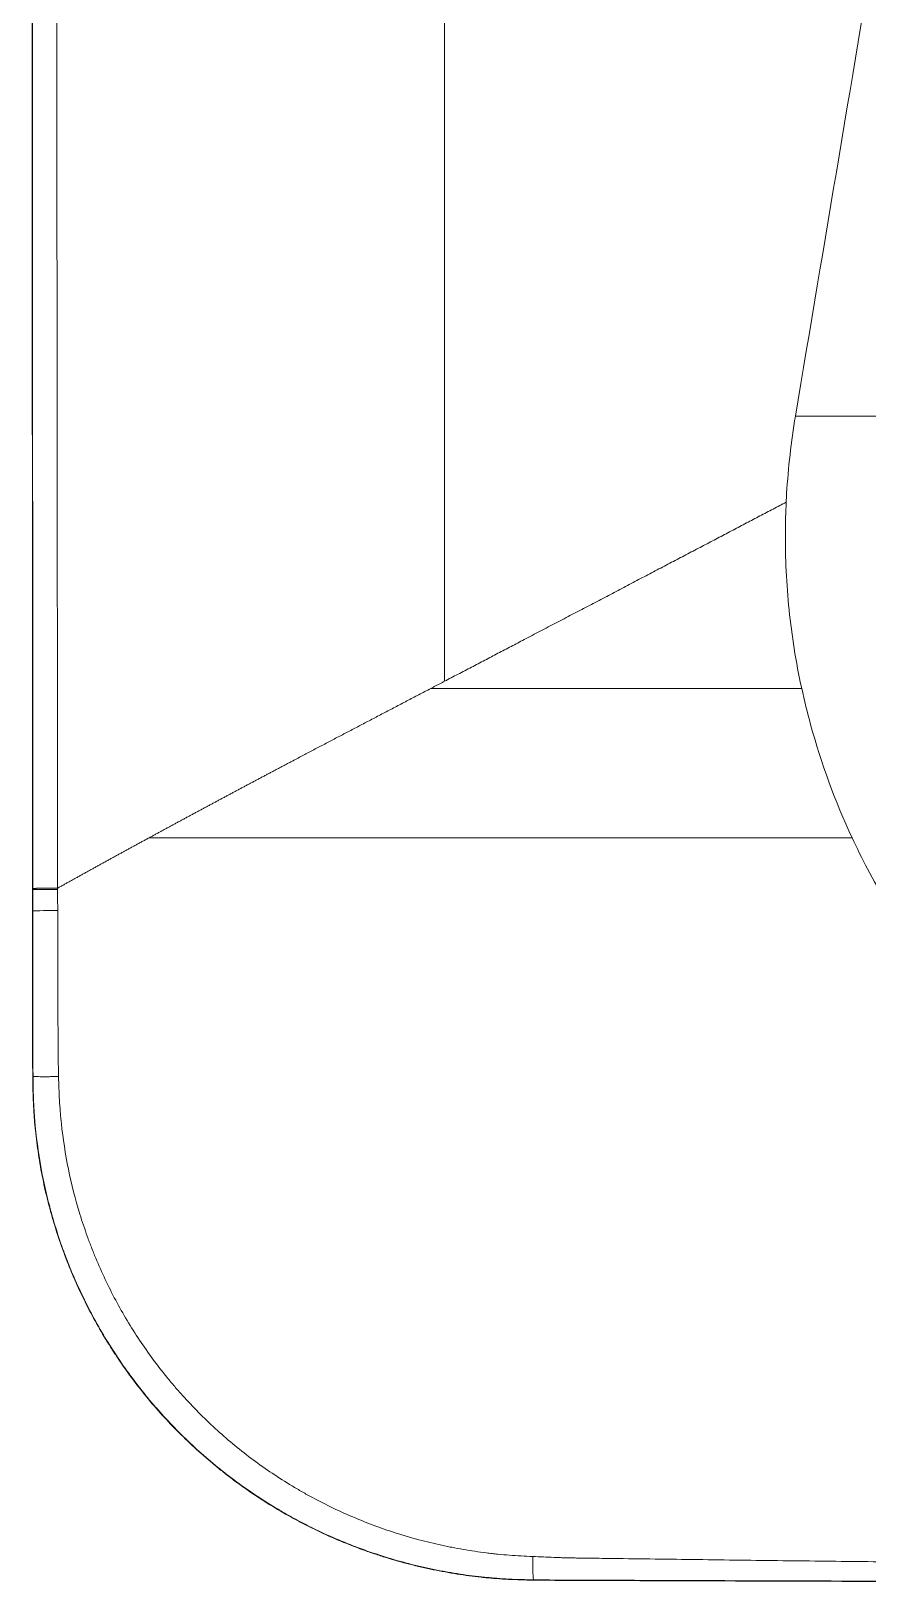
# Model space of a CAD drawing. Header units: millimetres. Extents: x 70151 to 230897, y 35202 to 113211.
# Drawn here: x 177949.9 to 177998.7, y 68759.5 to 68849.8 of the extents above; entities that cross this region are included whole.
import ezdxf

# ---------------------------------------------------------------- set-up
doc = ezdxf.new("R2010")
doc.units = ezdxf.units.MM
doc.header["$LTSCALE"] = 50
doc.layers.add('2-con', color=2, linetype='Continuous')
doc.layers.add('mark-B', color=2, linetype='Continuous', lineweight=20)

# ---------------------------------------------------------------- blocks, each defined once
blk = doc.blocks.new('무풍1WAY 대형')
at = {"layer": 'mark-B'}
blk.add_line((704.912, -39.105), (704.93, -39.105), dxfattribs=at)
blk.add_ellipse((702.621, -39.106), major_axis=(2.29, 0.001), ratio=0.007334, start_param=5.088721, end_param=6.269222, dxfattribs=at)
for points, knots in [([(636.111, -0.005), (642.715, -0.006), (649.319, -0.018), (659.225, -0.046), (662.527, -0.057), (666.242, -0.069), (666.654, -0.071), (667.48, -0.074), (668.718, -0.078), (669.956, -0.083), (671.194, -0.087), (671.607, -0.088), (672.433, -0.091), (673.671, -0.095), (674.909, -0.103), (675.734, -0.111)], [0, 0, 0, 0, 0.5, 0.5, 0.75, 0.75, 0.78125, 0.78125, 0.8125, 0.875, 0.875, 0.90625, 0.90625, 0.9375, 1, 1, 1, 1]), ([(636.111, -0.025), (636.937, -0.025), (637.762, -0.025), (639.413, -0.026), (640.239, -0.027), (642.715, -0.029), (644.366, -0.031), (649.319, -0.039), (652.621, -0.047), (659.225, -0.065), (662.527, -0.076), (666.654, -0.09), (667.479, -0.093), (669.13, -0.099), (669.956, -0.102), (671.194, -0.106), (671.607, -0.107), (672.432, -0.11), (672.845, -0.111), (673.464, -0.114), (673.67, -0.115), (674.083, -0.117), (674.289, -0.118), (674.908, -0.122), (675.321, -0.126), (675.734, -0.13)], [0, 0, 0, 0, 0.0625, 0.0625, 0.125, 0.125, 0.25, 0.25, 0.5, 0.5, 0.75, 0.75, 0.8125, 0.8125, 0.875, 0.875, 0.90625, 0.90625, 0.9375, 0.9375, 0.953125, 0.953125, 0.96875, 0.96875, 1, 1, 1, 1]), ([(675.734, -0.13), (676.211, -0.138), (676.689, -0.151), (677.405, -0.187), (677.643, -0.201), (678.001, -0.228), (678.12, -0.238), (678.358, -0.259), (678.478, -0.27), (679.073, -0.331), (679.786, -0.421), (680.618, -0.557), (680.974, -0.622), (681.211, -0.667), (681.33, -0.69), (682.394, -0.904), (683.323, -1.139), (685.149, -1.697), (686.046, -2.019), (687.367, -2.568), (687.804, -2.762), (688.668, -3.172), (689.096, -3.388), (689.731, -3.729), (689.942, -3.846), (690.257, -4.025), (690.362, -4.085), (690.57, -4.207), (690.674, -4.269), (691.19, -4.579), (691.595, -4.837), (692.789, -5.638), (693.554, -6.208), (695.025, -7.421), (695.731, -8.063), (696.744, -9.081), (697.074, -9.429), (697.557, -9.966), (697.716, -10.147), (698.031, -10.514), (698.186, -10.699), (698.642, -11.259), (699.23, -12.017), (699.778, -12.8), (700.568, -13.992), (701.055, -14.81), (701.948, -16.494), (702.354, -17.36), (702.81, -18.473), (702.898, -18.697), (703.027, -19.036), (703.07, -19.149), (703.153, -19.376), (703.193, -19.489), (703.394, -20.057), (703.542, -20.514), (703.953, -21.89), (704.18, -22.816), (704.543, -24.684), (704.679, -25.626), (704.78, -26.695), (704.791, -26.814), (704.81, -27.052), (704.836, -27.409), (704.855, -27.768), (704.886, -28.488), (704.896, -28.969), (704.9, -29.451)], [0, 0, 0, 0, 0.03125, 0.03125, 0.046875, 0.046875, 0.054688, 0.054688, 0.0625, 0.0625, 0.09375, 0.109375, 0.117188, 0.117188, 0.125, 0.125, 0.1875, 0.1875, 0.25, 0.25, 0.28125, 0.28125, 0.3125, 0.3125, 0.328125, 0.328125, 0.335938, 0.335938, 0.34375, 0.34375, 0.375, 0.375, 0.4375, 0.4375, 0.5, 0.5, 0.53125, 0.53125, 0.546875, 0.546875, 0.5625, 0.5625, 0.59375, 0.625, 0.625, 0.6875, 0.6875, 0.75, 0.75, 0.765625, 0.765625, 0.773438, 0.773438, 0.78125, 0.78125, 0.8125, 0.8125, 0.875, 0.875, 0.9375, 0.9375, 0.945313, 0.945313, 0.953125, 0.96875, 0.96875, 1, 1, 1, 1]), ([(675.734, -0.13), (675.737, -0.132), (675.741, -0.141), (675.748, -0.175), (675.751, -0.199), (675.755, -0.239), (675.756, -0.248), (675.758, -0.265), (675.759, -0.275), (675.761, -0.305), (675.762, -0.326), (675.767, -0.395), (675.769, -0.448), (675.773, -0.538), (675.774, -0.569), (675.776, -0.635), (675.777, -0.67), (675.78, -0.779), (675.783, -0.933), (675.785, -1.108), (675.786, -1.224), (675.787, -1.247), (675.787, -1.294), (675.787, -1.324), (675.787, -1.355), (675.787, -1.367), (675.787, -1.373), (675.787, -1.391), (675.788, -1.427), (675.788, -1.464), (675.788, -1.489)], [0, 0, 0, 0, 0.125, 0.125, 0.25, 0.25, 0.28125, 0.28125, 0.3125, 0.3125, 0.375, 0.375, 0.5, 0.5, 0.5625, 0.5625, 0.625, 0.625, 0.75, 0.875, 0.875, 0.90625, 0.90625, 0.9375, 0.945313, 0.945313, 0.953125, 0.953125, 0.96875, 1, 1, 1, 1]), ([(675.945, -0.115), (676.421, -0.124), (676.897, -0.14), (677.607, -0.18), (677.843, -0.197), (678.138, -0.221), (678.197, -0.226), (678.315, -0.236), (678.373, -0.242), (678.55, -0.259), (678.667, -0.271), (679.254, -0.334), (679.721, -0.396), (680.652, -0.542), (681.116, -0.626), (682.04, -0.816), (682.5, -0.923), (683.416, -1.157), (683.872, -1.286), (684.553, -1.496), (684.893, -1.605), (685.231, -1.721), (685.457, -1.8), (685.57, -1.84), (686.131, -2.044), (686.574, -2.217), (687.45, -2.584), (687.882, -2.778), (688.522, -3.083), (688.734, -3.188), (689.155, -3.401), (689.364, -3.511), (689.987, -3.846), (690.397, -4.08), (691.205, -4.568), (691.604, -4.821), (692.39, -5.349), (692.778, -5.623), (693.351, -6.049), (693.54, -6.193), (693.823, -6.414), (693.916, -6.489), (694.103, -6.638), (694.195, -6.713), (694.656, -7.092), (695.015, -7.404), (695.717, -8.041), (696.059, -8.368), (696.726, -9.036), (697.051, -9.378), (697.684, -10.078), (697.992, -10.435), (698.591, -11.165), (698.882, -11.537), (699.447, -12.297), (699.721, -12.685), (700.118, -13.279), (700.248, -13.478), (700.441, -13.781), (700.504, -13.882), (700.629, -14.086), (700.94, -14.595), (701.233, -15.111), (701.68, -15.947), (701.893, -16.369), (702.298, -17.222), (702.49, -17.653), (702.762, -18.306), (702.85, -18.524), (703.02, -18.964), (703.103, -19.185), (703.343, -19.851), (703.493, -20.3), (703.701, -20.979), (703.768, -21.207), (703.896, -21.664), (703.958, -21.894), (704.046, -22.24), (704.074, -22.356), (704.13, -22.588), (704.158, -22.704), (704.237, -23.054), (704.288, -23.287), (704.429, -23.987), (704.512, -24.454), (704.655, -25.39), (704.715, -25.859), (704.775, -26.445), (704.786, -26.562), (704.808, -26.797), (704.817, -26.914), (704.844, -27.266), (704.859, -27.501), (704.895, -28.206), (704.909, -28.677), (704.915, -29.147)], [0, 0, 0, 0, 0.03125, 0.03125, 0.046875, 0.046875, 0.050781, 0.050781, 0.054687, 0.054687, 0.0625, 0.0625, 0.09375, 0.09375, 0.125, 0.125, 0.15625, 0.15625, 0.1875, 0.1875, 0.203125, 0.210937, 0.210937, 0.21875, 0.21875, 0.25, 0.25, 0.28125, 0.28125, 0.296875, 0.296875, 0.3125, 0.3125, 0.34375, 0.34375, 0.375, 0.375, 0.40625, 0.40625, 0.421875, 0.421875, 0.429687, 0.429687, 0.4375, 0.4375, 0.46875, 0.46875, 0.5, 0.5, 0.53125, 0.53125, 0.5625, 0.5625, 0.59375, 0.59375, 0.625, 0.625, 0.640625, 0.640625, 0.648437, 0.648437, 0.65625, 0.6875, 0.6875, 0.71875, 0.71875, 0.75, 0.75, 0.765625, 0.765625, 0.78125, 0.78125, 0.8125, 0.8125, 0.828125, 0.828125, 0.84375, 0.84375, 0.851562, 0.851562, 0.859375, 0.859375, 0.875, 0.875, 0.90625, 0.90625, 0.9375, 0.9375, 0.945312, 0.945312, 0.953125, 0.953125, 0.96875, 0.96875, 1, 1, 1, 1]), ([(675.788, -1.489), (675.581, -1.48), (675.375, -1.472), (674.962, -1.456), (674.755, -1.447), (674.445, -1.435), (674.291, -1.429), (674.136, -1.422), (674.032, -1.418), (673.981, -1.416), (673.826, -1.411), (673.723, -1.409), (673.568, -1.406), (673.49, -1.404), (673.413, -1.403), (673.361, -1.403), (673.335, -1.403), (673.206, -1.401), (673.103, -1.4), (672.896, -1.397), (672.586, -1.393), (672.276, -1.388), (671.656, -1.38), (671.243, -1.375), (670.003, -1.359), (669.176, -1.348), (667.523, -1.327), (666.697, -1.316), (664.217, -1.284), (662.564, -1.263), (659.257, -1.223), (657.604, -1.204), (652.645, -1.151), (649.338, -1.121), (644.378, -1.087), (642.725, -1.078), (640.245, -1.067), (639.419, -1.064), (637.765, -1.06), (636.939, -1.058), (636.112, -1.057)], [0, 0, 0, 0, 0.015625, 0.015625, 0.03125, 0.03125, 0.039063, 0.042969, 0.042969, 0.046875, 0.046875, 0.054688, 0.054688, 0.058594, 0.060547, 0.060547, 0.0625, 0.0625, 0.070313, 0.070313, 0.078125, 0.09375, 0.09375, 0.125, 0.125, 0.1875, 0.1875, 0.25, 0.25, 0.375, 0.375, 0.5, 0.5, 0.75, 0.75, 0.875, 0.875, 0.9375, 0.9375, 1, 1, 1, 1]), ([(703.412, -29.447), (703.407, -29.219), (703.4, -28.991), (703.382, -28.536), (703.372, -28.309), (703.346, -27.856), (703.331, -27.63), (703.304, -27.291), (703.294, -27.179), (703.274, -26.954), (703.262, -26.841), (703.154, -25.831), (703.016, -24.941), (702.656, -23.177), (702.433, -22.303), (702.036, -21.005), (701.892, -20.574), (701.7, -20.038), (701.66, -19.931), (701.581, -19.718), (701.54, -19.611), (701.416, -19.292), (701.332, -19.08), (700.895, -18.03), (700.508, -17.213), (699.659, -15.623), (699.196, -14.85), (698.447, -13.725), (697.928, -12.985), (697.372, -12.268), (696.941, -11.739), (696.795, -11.564), (696.498, -11.217), (696.347, -11.046), (695.891, -10.538), (695.579, -10.208), (694.623, -9.244), (693.958, -8.635), (692.572, -7.482), (691.85, -6.94), (690.727, -6.176), (690.345, -5.929), (689.859, -5.632), (689.761, -5.573), (689.565, -5.456), (689.467, -5.398), (689.171, -5.227), (688.972, -5.115), (687.975, -4.57), (687.162, -4.174), (685.504, -3.463), (684.66, -3.148), (682.94, -2.596), (682.065, -2.36), (681.062, -2.139), (680.951, -2.115), (680.727, -2.069), (680.392, -2.001), (679.609, -1.857), (678.937, -1.758), (678.376, -1.688), (678.264, -1.674), (678.039, -1.649), (677.702, -1.614), (677.365, -1.585), (676.689, -1.534), (676.239, -1.509), (675.788, -1.489)], [0, 0, 0, 0, 0.015625, 0.015625, 0.03125, 0.03125, 0.046875, 0.046875, 0.054687, 0.054687, 0.0625, 0.0625, 0.125, 0.125, 0.1875, 0.1875, 0.21875, 0.21875, 0.226562, 0.226562, 0.234375, 0.234375, 0.25, 0.25, 0.3125, 0.3125, 0.375, 0.375, 0.40625, 0.4375, 0.4375, 0.453125, 0.453125, 0.46875, 0.46875, 0.5, 0.5, 0.5625, 0.5625, 0.625, 0.625, 0.65625, 0.65625, 0.664062, 0.664062, 0.671875, 0.671875, 0.6875, 0.6875, 0.75, 0.75, 0.8125, 0.8125, 0.875, 0.875, 0.882812, 0.882812, 0.890625, 0.90625, 0.9375, 0.9375, 0.945312, 0.945312, 0.953125, 0.96875, 0.96875, 1, 1, 1, 1]), ([(704.9, -29.451), (704.899, -29.45), (704.889, -29.45), (704.851, -29.448), (704.824, -29.448), (704.771, -29.447), (704.751, -29.447), (704.708, -29.446), (704.684, -29.446), (704.608, -29.446), (704.55, -29.445), (704.451, -29.445), (704.416, -29.445), (704.343, -29.445), (704.305, -29.445), (704.186, -29.445), (704.102, -29.445), (703.966, -29.445), (703.92, -29.445), (703.824, -29.446), (703.775, -29.446), (703.674, -29.446), (703.622, -29.446), (703.563, -29.446), (703.557, -29.446), (703.544, -29.447), (703.524, -29.447), (703.479, -29.447), (703.439, -29.447), (703.412, -29.447)], [0, 0, 0, 0, 0.125, 0.125, 0.25, 0.25, 0.3125, 0.3125, 0.375, 0.375, 0.5, 0.5, 0.5625, 0.5625, 0.625, 0.625, 0.75, 0.75, 0.8125, 0.8125, 0.875, 0.875, 0.9375, 0.9375, 0.945312, 0.945312, 0.953125, 0.96875, 1, 1, 1, 1]), ([(703.463, -39.122), (703.462, -38.718), (703.461, -38.315), (703.459, -37.509), (703.458, -37.106), (703.455, -35.897), (703.452, -35.09), (703.449, -34.083), (703.449, -33.881), (703.448, -33.478), (703.446, -32.873), (703.444, -32.269), (703.442, -31.664), (703.441, -31.462), (703.44, -31.16), (703.439, -31.009), (703.439, -30.858), (703.438, -30.757), (703.438, -30.707), (703.436, -30.606), (703.436, -30.555), (703.434, -30.455), (703.433, -30.404), (703.429, -30.253), (703.427, -30.152), (703.421, -29.85), (703.417, -29.649), (703.412, -29.447)], [0, 0, 0, 0, 0.125, 0.125, 0.25, 0.25, 0.5, 0.5, 0.5625, 0.5625, 0.625, 0.75, 0.75, 0.8125, 0.8125, 0.84375, 0.859375, 0.859375, 0.875, 0.875, 0.890625, 0.890625, 0.90625, 0.90625, 0.9375, 0.9375, 1, 1, 1, 1]), ([(704.9, -29.451), (704.901, -29.652), (704.902, -29.853), (704.904, -30.155), (704.904, -30.256), (704.904, -30.457), (704.905, -30.557), (704.906, -30.859), (704.906, -31.06), (704.906, -31.462), (704.907, -32.066), (704.907, -32.87), (704.907, -33.474), (704.908, -33.876), (704.908, -34.077), (704.909, -35.083), (704.909, -35.887), (704.91, -37.094), (704.911, -37.496), (704.911, -38.1), (704.911, -38.301), (704.911, -38.703), (704.912, -38.904), (704.912, -39.105)], [0, 0, 0, 0, 0.0625, 0.0625, 0.09375, 0.09375, 0.125, 0.125, 0.1875, 0.1875, 0.25, 0.375, 0.4375, 0.4375, 0.5, 0.5, 0.75, 0.75, 0.875, 0.875, 0.9375, 0.9375, 1, 1, 1, 1]), ([(704.919, -29.451), (704.923, -30.256), (704.924, -31.06), (704.925, -32.267), (704.925, -32.87), (704.926, -33.474), (704.926, -33.876), (704.926, -34.077), (704.928, -35.887), (704.929, -37.496), (704.93, -39.105)], [0, 0, 0, 0, 0.25, 0.25, 0.375, 0.4375, 0.4375, 0.5, 0.5, 1, 1, 1, 1]), ([(657.18, -43.366), (656.895, -42.754), (655.925, -40.796), (654.414, -38.269), (652.875, -36.121), (651.945, -34.931), (651.347, -34.207), (650.981, -33.78), (650.859, -33.641)], [0, 0, 0, 0, 0.173907, 0.563139, 0.757756, 0.855064, 0.952372, 1, 1, 1, 1]), ([(703.466, -40.354), (703.466, -40.353), (703.466, -40.353), (703.466, -40.248), (703.465, -40.144), (703.465, -39.936), (703.465, -39.832), (703.464, -39.526), (703.464, -39.324), (703.463, -39.122)], [0, 0, 0, 0, 0.002123, 0.002123, 0.254799, 0.254799, 0.507485, 0.507485, 1, 1, 1, 1]), ([(704.912, -39.105), (704.912, -39.105), (704.912, -39.105), (704.912, -39.311), (704.912, -39.516), (704.912, -39.822), (704.912, -39.923), (704.912, -40.128), (704.912, -40.232), (704.912, -40.337)], [0, 0, 0, 0, 0.000033, 0.000033, 0.500017, 0.500017, 0.745189, 0.745189, 1, 1, 1, 1]), ([(704.93, -39.105), (704.93, -39.311), (704.93, -39.516), (704.93, -39.927), (704.93, -40.132), (704.93, -40.337)], [0, 0, 0, 0, 0.5, 0.5, 1, 1, 1, 1]), ([(703.466, -40.427), (703.406, -40.461), (703.286, -40.528), (703.105, -40.629), (702.924, -40.73), (702.743, -40.831), (702.561, -40.932), (702.38, -41.033), (702.198, -41.134), (702.015, -41.235), (701.833, -41.336), (701.65, -41.437), (701.467, -41.538), (701.284, -41.639), (701.1, -41.74), (700.917, -41.842), (700.733, -41.943), (700.548, -42.045), (700.364, -42.146), (700.179, -42.248), (699.994, -42.349), (699.809, -42.451), (699.623, -42.552), (699.437, -42.654), (699.251, -42.756), (699.065, -42.858), (698.879, -42.96), (698.692, -43.061), (698.505, -43.163), (698.317, -43.265), (698.192, -43.334), (698.13, -43.368)], [0, 0, 0, 0, 0.034099, 0.068226, 0.102379, 0.13656, 0.170767, 0.205002, 0.239264, 0.273554, 0.30787, 0.342214, 0.376586, 0.410984, 0.445411, 0.479864, 0.514346, 0.548855, 0.583391, 0.617955, 0.652547, 0.687167, 0.721814, 0.75649, 0.791193, 0.825924, 0.860683, 0.89547, 0.930285, 0.965129, 1, 1, 1, 1]), ([(704.912, -40.337), (704.911, -40.338), (704.901, -40.339), (704.865, -40.341), (704.838, -40.341), (704.77, -40.343), (704.728, -40.344), (704.629, -40.346), (704.571, -40.347), (704.444, -40.348), (704.373, -40.349), (704.219, -40.35), (704.136, -40.351), (703.96, -40.352), (703.867, -40.352), (703.672, -40.353), (703.57, -40.354), (703.466, -40.354)], [0, 0, 0, 0, 0.125, 0.125, 0.25, 0.25, 0.375, 0.375, 0.5, 0.5, 0.625, 0.625, 0.75, 0.75, 0.875, 0.875, 1, 1, 1, 1]), ([(703.466, -40.427), (703.466, -40.427), (703.466, -40.427), (703.466, -40.402), (703.466, -40.378), (703.466, -40.354)], [0, 0, 0, 0, 0.000577, 0.000577, 1, 1, 1, 1]), ([(704.912, -40.41), (704.912, -40.41), (704.912, -40.41), (704.911, -40.411), (704.91, -40.411), (704.909, -40.411), (704.907, -40.411), (704.906, -40.411), (704.903, -40.412), (704.901, -40.412), (704.899, -40.412), (704.896, -40.412), (704.892, -40.412), (704.886, -40.413), (704.879, -40.413), (704.871, -40.413), (704.861, -40.414), (704.851, -40.414), (704.84, -40.414), (704.828, -40.415), (704.816, -40.415), (704.802, -40.416), (704.787, -40.416), (704.772, -40.416), (704.756, -40.417), (704.739, -40.417), (704.721, -40.417), (704.702, -40.418), (704.682, -40.418), (704.662, -40.418), (704.64, -40.419), (704.618, -40.419), (704.595, -40.419), (704.572, -40.419), (704.547, -40.42), (704.522, -40.42), (704.496, -40.42), (704.469, -40.421), (704.442, -40.421), (704.414, -40.421), (704.385, -40.422), (704.355, -40.422), (704.325, -40.422), (704.294, -40.422), (704.262, -40.423), (704.23, -40.423), (704.197, -40.423), (704.163, -40.423), (704.129, -40.424), (704.094, -40.424), (704.058, -40.424), (704.022, -40.424), (703.986, -40.425), (703.949, -40.425), (703.911, -40.425), (703.873, -40.425), (703.834, -40.425), (703.795, -40.426), (703.755, -40.426), (703.715, -40.426), (703.675, -40.426), (703.634, -40.426), (703.592, -40.427), (703.551, -40.427), (703.508, -40.427), (703.48, -40.427), (703.466, -40.427)], [0, 0, 0, 0, 0.009091, 0.018182, 0.027273, 0.036364, 0.045455, 0.054546, 0.063637, 0.072728, 0.081819, 0.09091, 0.100001, 0.116982, 0.133963, 0.150944, 0.167926, 0.184907, 0.201888, 0.218869, 0.23585, 0.252831, 0.269812, 0.286793, 0.303774, 0.320755, 0.337737, 0.354718, 0.371699, 0.38868, 0.405661, 0.422642, 0.439623, 0.456604, 0.473585, 0.490567, 0.507548, 0.524529, 0.54151, 0.558491, 0.575472, 0.592453, 0.609434, 0.626416, 0.643397, 0.660378, 0.677359, 0.69434, 0.711321, 0.728302, 0.745283, 0.762264, 0.779246, 0.796227, 0.813208, 0.830189, 0.84717, 0.864151, 0.881132, 0.898113, 0.915094, 0.932076, 0.949057, 0.966038, 0.983019, 1, 1, 1, 1]), ([(703.663, -439.096), (703.658, -405.874), (703.651, -372.652), (703.634, -306.207), (703.623, -272.984), (703.595, -206.539), (703.577, -173.317), (703.542, -123.483), (703.53, -106.872), (703.501, -73.65), (703.484, -57.038), (703.466, -40.427)], [0, 0, 0, 0, 0.25, 0.25, 0.5, 0.5, 0.75, 0.75, 0.875, 0.875, 1, 1, 1, 1]), ([(704.912, -40.41), (704.919, -57.026), (704.924, -73.642), (704.935, -106.873), (704.94, -123.489), (704.954, -173.335), (704.962, -206.567), (704.975, -273.029), (704.981, -306.26), (704.991, -372.723), (704.996, -405.954), (705, -439.185)], [0, 0, 0, 0, 0.125, 0.125, 0.25, 0.25, 0.5, 0.5, 0.75, 0.75, 1, 1, 1, 1]), ([(657.18, -43.366), (658.913, -43.366), (660.645, -43.366), (663.24, -43.366), (664.105, -43.366), (665.834, -43.366), (666.697, -43.366), (668.424, -43.366), (669.287, -43.366), (671.012, -43.366), (671.874, -43.366), (674.458, -43.366), (676.178, -43.366), (678.324, -43.366), (678.753, -43.366), (679.396, -43.366), (679.61, -43.366), (680.039, -43.366), (680.253, -43.366), (680.682, -43.366), (680.896, -43.366), (681.324, -43.366), (681.537, -43.366), (682.179, -43.366), (682.605, -43.366), (683.459, -43.366), (683.885, -43.366), (684.736, -43.366), (685.161, -43.366), (686.435, -43.366), (687.281, -43.366), (689.812, -43.366), (691.49, -43.366), (693.991, -43.366), (694.822, -43.366), (696.479, -43.366), (697.305, -43.366), (698.129, -43.366)], [0, 0, 0, 0, 0.125, 0.125, 0.1875, 0.1875, 0.25, 0.25, 0.3125, 0.3125, 0.375, 0.375, 0.5, 0.5, 0.53125, 0.53125, 0.546875, 0.546875, 0.5625, 0.5625, 0.578125, 0.578125, 0.59375, 0.59375, 0.625, 0.625, 0.65625, 0.65625, 0.6875, 0.6875, 0.75, 0.75, 0.875, 0.875, 0.9375, 0.9375, 1, 1, 1, 1]), ([(660.117, -52.064), (659.963, -51.36), (659.23, -48.381), (658.17, -45.492), (657.18, -43.366)], [0, 0, 0, 0, 0.235033, 1, 1, 1, 1]), ([(698.129, -43.366), (698.068, -43.399), (697.947, -43.465), (697.765, -43.564), (697.583, -43.663), (697.4, -43.762), (697.218, -43.861), (697.035, -43.96), (696.852, -44.059), (696.669, -44.158), (696.486, -44.258), (696.303, -44.357), (696.119, -44.456), (695.936, -44.555), (695.752, -44.654), (695.568, -44.753), (695.384, -44.852), (695.2, -44.951), (695.016, -45.05), (694.831, -45.149), (694.647, -45.248), (694.462, -45.348), (694.277, -45.447), (694.092, -45.546), (693.907, -45.645), (693.721, -45.744), (693.536, -45.843), (693.35, -45.943), (693.164, -46.042), (692.978, -46.141), (692.792, -46.24), (692.606, -46.34), (692.42, -46.439), (692.233, -46.538), (692.046, -46.637), (691.86, -46.737), (691.673, -46.836), (691.486, -46.935), (691.298, -47.035), (691.111, -47.134), (690.923, -47.234), (690.736, -47.333), (690.548, -47.432), (690.36, -47.532), (690.172, -47.631), (689.983, -47.731), (689.795, -47.83), (689.568, -47.95), (689.302, -48.091), (688.996, -48.252), (688.687, -48.415), (688.377, -48.578), (688.064, -48.742), (687.749, -48.908), (687.432, -49.074), (687.113, -49.242), (686.792, -49.41), (686.469, -49.58), (686.144, -49.75), (685.816, -49.922), (685.487, -50.094), (685.155, -50.268), (684.821, -50.443), (684.486, -50.619), (684.147, -50.795), (683.807, -50.973), (683.465, -51.152), (683.121, -51.333), (682.774, -51.514), (682.425, -51.696), (682.074, -51.88), (681.84, -52.002), (681.722, -52.064)], [0, 0, 0, 0, 0.011313, 0.022629, 0.033949, 0.045271, 0.056597, 0.067927, 0.079259, 0.090595, 0.101934, 0.113276, 0.124622, 0.135971, 0.147324, 0.15868, 0.170039, 0.181402, 0.192768, 0.204137, 0.21551, 0.226886, 0.238266, 0.249649, 0.261036, 0.272426, 0.28382, 0.295218, 0.306618, 0.318023, 0.329431, 0.340842, 0.352258, 0.363676, 0.375099, 0.386525, 0.397955, 0.409388, 0.420825, 0.432266, 0.44371, 0.455158, 0.46661, 0.478066, 0.489525, 0.500989, 0.512456, 0.523926, 0.542421, 0.561032, 0.579759, 0.598601, 0.61756, 0.636635, 0.655827, 0.675135, 0.694559, 0.714101, 0.733759, 0.753534, 0.773426, 0.793435, 0.813561, 0.833805, 0.854167, 0.874646, 0.895243, 0.915958, 0.936791, 0.957742, 0.978812, 1, 1, 1, 1]), ([(660.116, -52.064), (661.023, -52.064), (661.928, -52.064), (663.737, -52.064), (664.641, -52.064), (666.447, -52.064), (667.349, -52.064), (669.152, -52.064), (670.052, -52.064), (671.852, -52.064), (672.751, -52.064), (674.548, -52.064), (675.446, -52.064), (676.793, -52.064), (677.241, -52.064), (678.138, -52.064), (678.587, -52.064), (679.483, -52.064), (679.931, -52.064), (680.603, -52.064), (680.827, -52.064), (681.275, -52.064), (681.498, -52.064), (681.722, -52.064)], [0, 0, 0, 0, 0.125, 0.125, 0.25, 0.25, 0.375, 0.375, 0.5, 0.5, 0.625, 0.625, 0.75, 0.75, 0.8125, 0.8125, 0.875, 0.875, 0.9375, 0.9375, 0.96875, 0.96875, 1, 1, 1, 1]), ([(661.02, -62.913), (661.048, -62.33), (661.084, -60.991), (661.023, -58.14), (660.712, -55.096), (660.285, -52.835), (660.117, -52.064)], [0, 0, 0, 0, 0.160487, 0.368001, 0.78303, 1, 1, 1, 1]), ([(681.722, -52.064), (681.669, -52.092), (681.563, -52.147), (681.404, -52.23), (681.245, -52.314), (681.085, -52.397), (680.978, -52.453), (680.924, -52.481)], [0, 0, 0, 0, 0.199005, 0.398508, 0.598508, 0.799005, 1, 1, 1, 1]), ([(680.925, -52.482), (680.794, -52.55), (680.532, -52.687), (680.14, -52.892), (679.749, -53.096), (679.36, -53.299), (678.971, -53.503), (678.584, -53.705), (678.198, -53.907), (677.813, -54.109), (677.429, -54.31), (677.046, -54.51), (676.664, -54.71), (676.098, -55.007), (675.349, -55.4), (674.422, -55.886), (673.505, -56.367), (672.599, -56.842), (671.703, -57.311), (670.818, -57.775), (669.944, -58.233), (669.08, -58.686), (668.227, -59.134), (667.384, -59.575), (666.552, -60.012), (665.73, -60.443), (664.919, -60.868), (664.119, -61.288), (663.329, -61.702), (662.55, -62.111), (661.782, -62.514), (661.273, -62.781), (661.02, -62.913)], [0, 0, 0, 0, 0.01978, 0.039501, 0.059165, 0.07877, 0.098318, 0.117807, 0.137238, 0.156611, 0.175926, 0.195184, 0.214383, 0.233524, 0.280696, 0.327326, 0.373415, 0.418964, 0.463972, 0.508441, 0.552369, 0.595758, 0.638607, 0.680918, 0.722689, 0.763921, 0.804614, 0.844769, 0.884384, 0.923461, 0.962, 1, 1, 1, 1]), ([(680.924, -406.277), (680.924, -402.859), (680.924, -396.062), (680.924, -385.93), (680.924, -375.923), (680.924, -366.041), (680.924, -356.284), (680.923, -346.652), (680.923, -337.145), (680.923, -327.763), (680.923, -318.506), (680.923, -309.375), (680.923, -300.369), (680.923, -291.488), (680.924, -282.732), (680.924, -274.101), (680.924, -265.596), (680.924, -257.216), (680.924, -248.96), (680.924, -240.83), (680.924, -227.159), (680.924, -208.277), (680.924, -184.512), (680.924, -161.858), (680.924, -146.309), (680.924, -137.497), (680.924, -135.056), (680.924, -132.629), (680.924, -130.216), (680.924, -127.816), (680.924, -125.431), (680.924, -123.059), (680.924, -120.7), (680.924, -118.355), (680.924, -116.025), (680.924, -113.707), (680.924, -111.404), (680.924, -109.114), (680.924, -106.838), (680.924, -104.576), (680.924, -102.327), (680.924, -100.092), (680.924, -97.871), (680.924, -95.664), (680.924, -93.471), (680.924, -91.291), (680.924, -89.125), (680.924, -86.972), (680.924, -84.834), (680.924, -82.709), (680.924, -80.598), (680.924, -78.501), (680.924, -76.417), (680.924, -74.347), (680.924, -72.291), (680.924, -70.249), (680.924, -68.22), (680.924, -66.205), (680.924, -64.204), (680.924, -62.217), (680.924, -60.243), (680.924, -58.283), (680.924, -56.337), (680.924, -54.404), (680.924, -53.121), (680.924, -52.481)], [0, 0, 0, 0, 0.028991, 0.05763, 0.085915, 0.113848, 0.141427, 0.168652, 0.195524, 0.222042, 0.248206, 0.274016, 0.299471, 0.324573, 0.349321, 0.373716, 0.397756, 0.421443, 0.444776, 0.467757, 0.490384, 0.560697, 0.62787, 0.691898, 0.752784, 0.759721, 0.766619, 0.773479, 0.780299, 0.787082, 0.793825, 0.80053, 0.807195, 0.813823, 0.820411, 0.82696, 0.833471, 0.839943, 0.846376, 0.85277, 0.859126, 0.865442, 0.87172, 0.877959, 0.884159, 0.89032, 0.896442, 0.902525, 0.90857, 0.914576, 0.920542, 0.92647, 0.932359, 0.93821, 0.944021, 0.949794, 0.955527, 0.961222, 0.966878, 0.972496, 0.978074, 0.983614, 0.989115, 0.994577, 1, 1, 1, 1]), ([(660.483, -67.925), (660.731, -66.436), (660.922, -64.763), (661.012, -63.084), (661.02, -62.913)], [0, 0, 0, 0, 0.898221, 1, 1, 1, 1]), ([(617.771, -310.406), (618.239, -307.884), (619.173, -302.839), (621.035, -292.748), (624.28, -275.087), (628.871, -249.85), (634.312, -219.555), (639.684, -189.249), (644.987, -158.933), (650.222, -128.607), (655.392, -98.272), (658.791, -78.041), (660.483, -67.925)], [0, 0, 0, 0, 0.03125, 0.0625, 0.125, 0.25, 0.375, 0.5, 0.625, 0.75, 0.875, 1, 1, 1, 1]), ([(653.27, -67.925), (654.262, -67.925), (656.675, -67.925), (659.076, -67.925), (660.483, -67.925)], [0, 0, 0, 0, 0.410392, 1, 1, 1, 1])]:
    blk.add_open_spline(points, degree=3, knots=knots, dxfattribs=at)
for points, degree in [([(675.734, -0.111), (675.804, -0.112), (675.875, -0.114), (675.945, -0.115)], 3), ([(675.734, -0.13), (675.734, -0.111)], 1), ([(704.9, -29.451), (704.919, -29.451)], 1), ([(704.915, -29.147), (704.917, -29.249), (704.918, -29.35), (704.919, -29.451)], 3), ([(704.93, -39.105), (704.93, -39.105), (704.93, -39.105), (704.93, -39.105)], 3), ([(704.93, -40.337), (704.912, -40.337)], 1), ([(704.912, -40.337), (704.912, -40.361), (704.912, -40.386), (704.912, -40.41)], 3), ([(704.93, -40.337), (704.981, -173.287), (705, -306.236), (705.016, -439.185)], 3)]:
    blk.add_open_spline(points, degree=degree, dxfattribs=at)
blk = doc.blocks.new('dpdjzjs')
at = {"layer": 'mark-B', "rotation": 180}
blk.add_blockref('무풍1WAY 대형', (178654.915, 88751.491), dxfattribs=at)

msp = doc.modelspace()

# ---------------------------------------------------------------- block references
at = {"layer": '2-con'}
msp.add_blockref('dpdjzjs', (0, -19992.043), dxfattribs=at)

doc.saveas('drawing.dxf')
